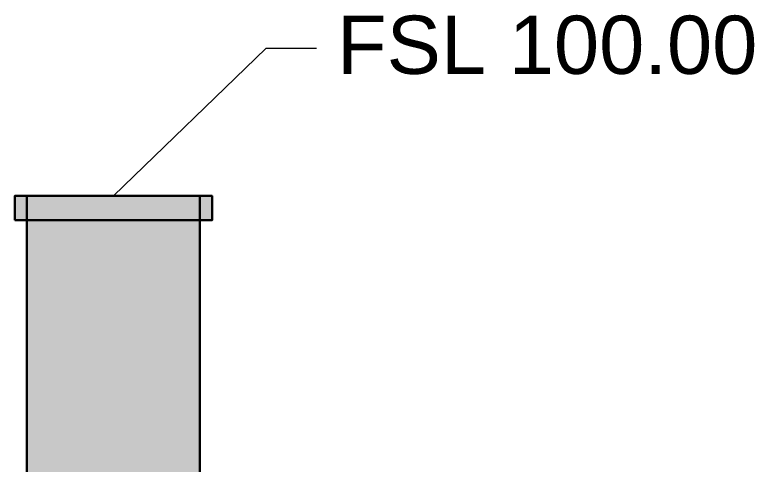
# Model space of a CAD drawing. Header units: millimetres. Extents: x 71 to 41929, y 71 to 131329.
# Drawn here: x 15662 to 18229, y 87286 to 88845 of the extents above; entities that cross this region are included whole.
import ezdxf

# ---------------------------------------------------------------- set-up
doc = ezdxf.new("R2010")
doc.units = ezdxf.units.MM
for name, color, linetype in [('ANNOTATIONS', 7, 'Continuous'), ('LEADERS', 7, 'Continuous'), ('MANHOLES', 7, 'Continuous')]:
    doc.layers.add(name, color=color, linetype=linetype)
doc.styles.add('ARIAL', font='arial.ttf')

msp = doc.modelspace()

# ---------------------------------------------------------------- linework, layer by layer
at = {"layer": 'LEADERS', "lineweight": 18}
for p, q in [((16533.3, 88728.5), (16004.2, 88216.9)), ((16709.7, 88728.5), (16533.3, 88728.5))]:
    msp.add_line(p, q, dxfattribs=at)
at = {"layer": 'MANHOLES', "lineweight": 30}
for points in [[(15661.8, 88132.3), (16346.5, 88132.3), (16346.5, 88216.9), (15661.8, 88216.9)], [(15704.2, 86776.9), (16304.2, 86776.9), (16304.2, 88216.9), (15704.2, 88216.9)]]:
    msp.add_lwpolyline(points, close=True, dxfattribs=at)
at = {"layer": 'MANHOLES', "true_color": 0x737373}
msp.add_solid([(15661.8, 88132.3), (16346.5, 88132.3), (15661.8, 88216.9), (16346.5, 88216.9)], dxfattribs=at)
at = {"layer": 'MANHOLES', "true_color": 0xb8b8b8}
msp.add_solid([(15704.2, 86776.9), (16304.2, 86776.9), (15704.2, 88216.9), (16304.2, 88216.9)], dxfattribs=at)

# ---------------------------------------------------------------- texts
at = {"layer": 'ANNOTATIONS', "style": 'ARIAL'}
msp.add_text('FSL 100.00', height=202.07, dxfattribs=at).set_placement((16780.3, 88640.3))

doc.saveas('drawing.dxf')
